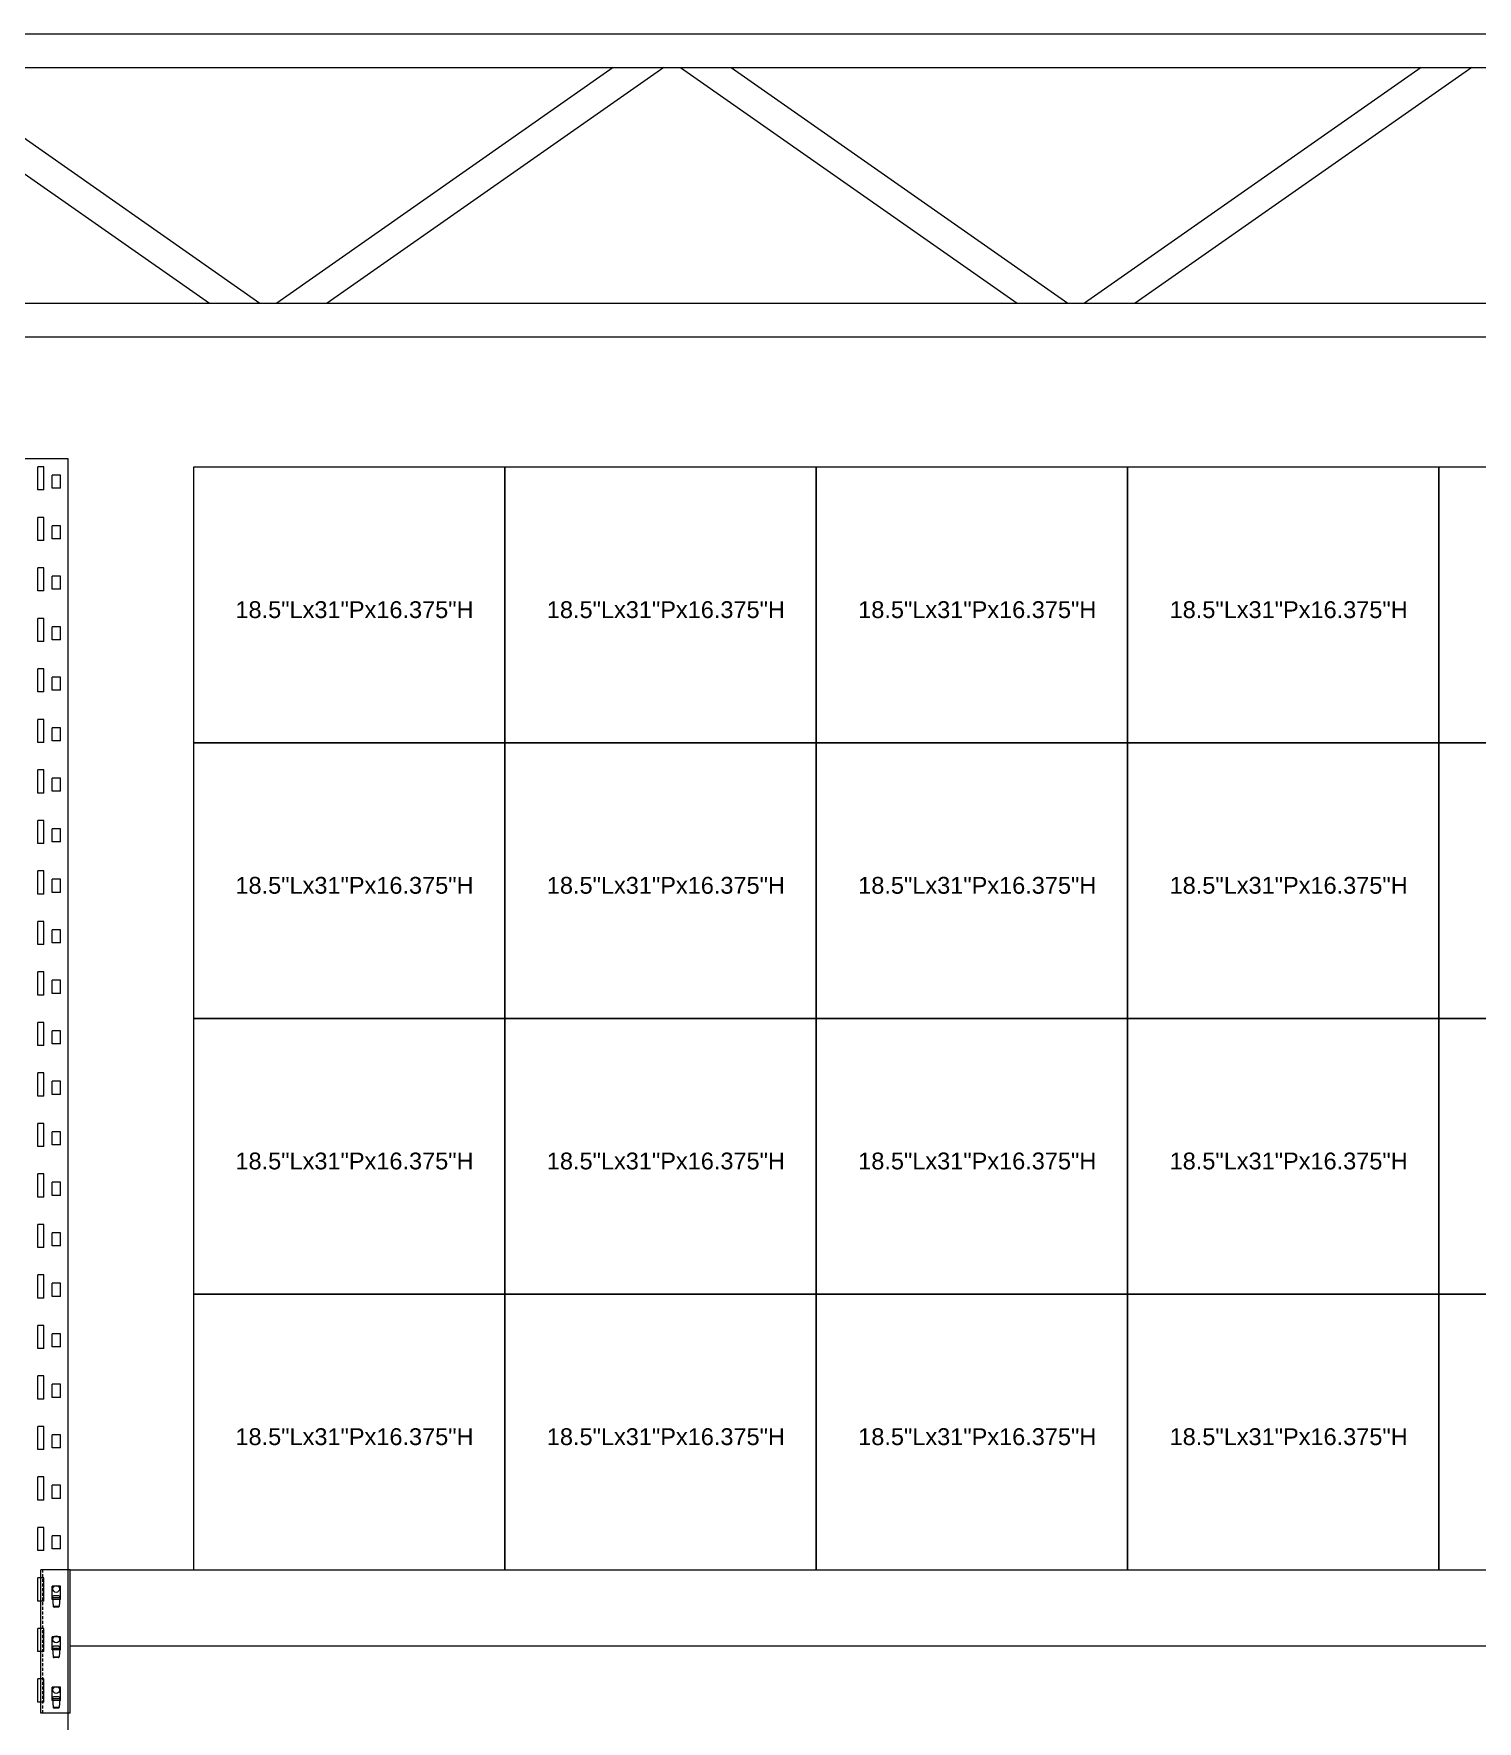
# Model space of a CAD drawing. Header units: inches. Extents: x 2743 to 10591, y -1604 to 5792.
# Drawn here: x 10295.3 to 10381.1, y 3869.7 to 3969.9 of the extents above; entities that cross this region are included whole.
import ezdxf

# ---------------------------------------------------------------- set-up
doc = ezdxf.new("R2010")
doc.units = ezdxf.units.IN
doc.header["$LTSCALE"] = 0.1875
doc.header["$MEASUREMENT"] = 0
doc.linetypes.add('HIDDEN', pattern=[9.525, 6.35, -3.175])
for name, color, linetype, lineweight in [('30 Batiment', 253, 'Continuous', 13), ('32 Echelle', 160, 'Continuous', 15), ('33 Poutre', 30, 'Continuous', 15), ('34 Plywood', 45, 'Continuous', 13)]:
    doc.layers.add(name, color=color, linetype=linetype, lineweight=lineweight)
doc.styles.add('NOTE', font='', dxfattribs={"height": 4.5})
doc.styles.get('NOTE').set_extended_font_data('SansSerif')

msp = doc.modelspace()

# ---------------------------------------------------------------- linework, layer by layer
at = {"layer": '30 Batiment'}
for p, q in [((10235.28251, 3969.89254), (10575.28251, 3969.89254)), ((10235.28251, 3967.89254), (10575.28251, 3967.89254)), ((10285.78251, 3967.89254), (10305.78251, 3953.89254)), ((10288.78251, 3967.89254), (10308.78251, 3953.89254)), ((10329.78251, 3967.89254), (10309.78251, 3953.89254)), ((10332.78251, 3967.89254), (10312.78251, 3953.89254)), ((10333.78251, 3967.89254), (10353.78251, 3953.89254)), ((10336.78251, 3967.89254), (10356.78251, 3953.89254)), ((10377.78251, 3967.89254), (10357.78251, 3953.89254)), ((10380.78251, 3967.89254), (10360.78251, 3953.89254)), ((10256.28251, 3953.89254), (10554.28251, 3953.89254)), ((10256.28251, 3951.89254), (10554.28251, 3951.89254))]:
    msp.add_line(p, q, dxfattribs=at)
at = {"layer": '32 Echelle'}
for p, q in [((10297.39417, 3944.64254), (10294.14417, 3944.64254)), ((10297.3942, 3704.64254), (10297.39417, 3944.64254)), ((10295.94418, 3944.16754), (10295.59418, 3944.16754)), ((10295.59418, 3942.79254), (10295.59418, 3944.16754)), ((10295.94418, 3942.79254), (10295.94418, 3944.16754)), ((10296.93413, 3943.67254), (10296.43413, 3943.67254)), ((10296.43413, 3942.89254), (10296.43413, 3943.67254)), ((10296.93413, 3942.89254), (10296.93413, 3943.67254)), ((10295.94418, 3942.79254), (10295.59418, 3942.79254)), ((10296.93413, 3942.89254), (10296.43413, 3942.89254)), ((10295.94418, 3941.16754), (10295.59418, 3941.16754)), ((10295.59418, 3939.79254), (10295.59418, 3941.16754)), ((10295.94418, 3939.79254), (10295.94418, 3941.16754)), ((10296.93413, 3940.67254), (10296.43413, 3940.67254)), ((10296.43413, 3939.89254), (10296.43413, 3940.67254)), ((10296.93413, 3939.89254), (10296.93413, 3940.67254)), ((10295.94418, 3939.79254), (10295.59418, 3939.79254)), ((10296.93413, 3939.89254), (10296.43413, 3939.89254)), ((10295.94418, 3938.16754), (10295.59418, 3938.16754)), ((10295.59418, 3936.79254), (10295.59418, 3938.16754)), ((10295.94418, 3936.79254), (10295.94418, 3938.16754)), ((10296.93413, 3937.67254), (10296.43413, 3937.67254)), ((10296.43413, 3936.89254), (10296.43413, 3937.67254)), ((10296.93413, 3936.89254), (10296.93413, 3937.67254)), ((10295.94418, 3936.79254), (10295.59418, 3936.79254)), ((10296.93413, 3936.89254), (10296.43413, 3936.89254)), ((10295.94418, 3935.16754), (10295.59418, 3935.16754)), ((10295.59418, 3933.79254), (10295.59418, 3935.16754)), ((10295.94418, 3933.79254), (10295.94418, 3935.16754)), ((10296.93413, 3934.67254), (10296.43413, 3934.67254)), ((10296.43413, 3933.89254), (10296.43413, 3934.67254)), ((10296.93413, 3933.89254), (10296.93413, 3934.67254)), ((10295.94418, 3933.79254), (10295.59418, 3933.79254)), ((10296.93413, 3933.89254), (10296.43413, 3933.89254)), ((10295.94418, 3932.16754), (10295.59418, 3932.16754)), ((10295.59418, 3930.79254), (10295.59418, 3932.16754)), ((10295.94418, 3930.79254), (10295.94418, 3932.16754)), ((10296.93413, 3931.67254), (10296.43413, 3931.67254)), ((10296.43413, 3930.89254), (10296.43413, 3931.67254)), ((10296.93413, 3930.89254), (10296.93413, 3931.67254)), ((10295.94418, 3930.79254), (10295.59418, 3930.79254)), ((10296.93413, 3930.89254), (10296.43413, 3930.89254)), ((10295.94418, 3929.16754), (10295.59418, 3929.16754)), ((10295.59418, 3927.79254), (10295.59418, 3929.16754)), ((10295.94418, 3927.79254), (10295.94418, 3929.16754)), ((10296.93413, 3928.67254), (10296.43413, 3928.67254)), ((10296.43413, 3927.89254), (10296.43413, 3928.67254)), ((10296.93413, 3927.89254), (10296.93413, 3928.67254)), ((10295.94418, 3927.79254), (10295.59418, 3927.79254)), ((10296.93413, 3927.89254), (10296.43413, 3927.89254)), ((10295.94418, 3926.16754), (10295.59418, 3926.16754)), ((10295.59418, 3924.79254), (10295.59418, 3926.16754)), ((10295.94418, 3924.79254), (10295.94418, 3926.16754)), ((10296.93413, 3925.67254), (10296.43413, 3925.67254)), ((10296.43413, 3924.89254), (10296.43413, 3925.67254)), ((10296.93413, 3924.89254), (10296.93413, 3925.67254)), ((10295.94418, 3924.79254), (10295.59418, 3924.79254)), ((10296.93413, 3924.89254), (10296.43413, 3924.89254)), ((10295.94418, 3923.16754), (10295.59418, 3923.16754)), ((10295.59418, 3921.79254), (10295.59418, 3923.16754)), ((10295.94418, 3921.79254), (10295.94418, 3923.16754)), ((10296.93413, 3922.67254), (10296.43413, 3922.67254)), ((10296.43413, 3921.89254), (10296.43413, 3922.67254)), ((10296.93413, 3921.89254), (10296.93413, 3922.67254)), ((10295.94418, 3921.79254), (10295.59418, 3921.79254)), ((10296.93413, 3921.89254), (10296.43413, 3921.89254)), ((10295.94418, 3920.16754), (10295.59418, 3920.16754)), ((10295.59418, 3918.79254), (10295.59418, 3920.16754)), ((10295.94418, 3918.79254), (10295.94418, 3920.16754)), ((10296.93413, 3919.67254), (10296.43413, 3919.67254)), ((10296.43413, 3918.89254), (10296.43413, 3919.67254)), ((10296.93413, 3918.89254), (10296.93413, 3919.67254)), ((10295.94418, 3918.79254), (10295.59418, 3918.79254)), ((10296.93413, 3918.89254), (10296.43413, 3918.89254)), ((10295.94418, 3917.16754), (10295.59418, 3917.16754)), ((10295.59418, 3915.79254), (10295.59418, 3917.16754)), ((10295.94418, 3915.79254), (10295.94418, 3917.16754)), ((10296.93413, 3916.67254), (10296.43413, 3916.67254)), ((10296.43413, 3915.89254), (10296.43413, 3916.67254)), ((10296.93413, 3915.89254), (10296.93413, 3916.67254)), ((10295.94418, 3915.79254), (10295.59418, 3915.79254)), ((10296.93413, 3915.89254), (10296.43413, 3915.89254)), ((10295.94418, 3914.16754), (10295.59418, 3914.16754)), ((10295.59418, 3912.79254), (10295.59418, 3914.16754)), ((10295.94418, 3912.79254), (10295.94418, 3914.16754)), ((10296.93414, 3913.67254), (10296.43414, 3913.67254)), ((10296.43414, 3912.89254), (10296.43414, 3913.67254)), ((10296.93414, 3912.89254), (10296.93414, 3913.67254)), ((10295.94418, 3912.79254), (10295.59418, 3912.79254)), ((10296.93414, 3912.89254), (10296.43414, 3912.89254)), ((10295.94418, 3911.16754), (10295.59418, 3911.16754)), ((10295.59418, 3909.79254), (10295.59418, 3911.16754)), ((10295.94418, 3909.79254), (10295.94418, 3911.16754)), ((10296.93414, 3910.67254), (10296.43414, 3910.67254)), ((10296.43414, 3909.89254), (10296.43414, 3910.67254)), ((10296.93414, 3909.89254), (10296.93414, 3910.67254)), ((10295.94418, 3909.79254), (10295.59418, 3909.79254)), ((10296.93414, 3909.89254), (10296.43414, 3909.89254)), ((10295.94418, 3908.16754), (10295.59418, 3908.16754)), ((10295.59418, 3906.79254), (10295.59418, 3908.16754)), ((10295.94418, 3906.79254), (10295.94418, 3908.16754)), ((10296.93414, 3907.67254), (10296.43414, 3907.67254)), ((10296.43414, 3906.89254), (10296.43414, 3907.67254)), ((10296.93414, 3906.89254), (10296.93414, 3907.67254)), ((10295.94418, 3906.79254), (10295.59418, 3906.79254)), ((10296.93414, 3906.89254), (10296.43414, 3906.89254)), ((10295.94418, 3905.16754), (10295.59418, 3905.16754)), ((10295.59418, 3903.79254), (10295.59418, 3905.16754)), ((10295.94418, 3903.79254), (10295.94418, 3905.16754)), ((10296.93414, 3904.67254), (10296.43414, 3904.67254)), ((10296.43414, 3903.89254), (10296.43414, 3904.67254)), ((10296.93414, 3903.89254), (10296.93414, 3904.67254)), ((10295.94418, 3903.79254), (10295.59418, 3903.79254)), ((10296.93414, 3903.89254), (10296.43414, 3903.89254)), ((10295.94418, 3902.16754), (10295.59418, 3902.16754)), ((10295.59418, 3900.79254), (10295.59418, 3902.16754)), ((10295.94418, 3900.79254), (10295.94418, 3902.16754)), ((10296.93414, 3901.67254), (10296.43414, 3901.67254)), ((10296.43414, 3900.89254), (10296.43414, 3901.67254)), ((10296.93414, 3900.89254), (10296.93414, 3901.67254)), ((10295.94418, 3900.79254), (10295.59418, 3900.79254)), ((10296.93414, 3900.89254), (10296.43414, 3900.89254)), ((10295.94418, 3899.16754), (10295.59418, 3899.16754)), ((10295.59418, 3897.79254), (10295.59418, 3899.16754)), ((10295.94418, 3897.79254), (10295.94418, 3899.16754)), ((10296.93414, 3898.67254), (10296.43414, 3898.67254)), ((10296.43414, 3897.89254), (10296.43414, 3898.67254)), ((10296.93414, 3897.89254), (10296.93414, 3898.67254)), ((10295.94418, 3897.79254), (10295.59418, 3897.79254)), ((10296.93414, 3897.89254), (10296.43414, 3897.89254)), ((10295.94418, 3896.16754), (10295.59418, 3896.16754)), ((10295.59418, 3894.79254), (10295.59418, 3896.16754)), ((10295.94418, 3894.79254), (10295.94418, 3896.16754)), ((10296.93414, 3895.67254), (10296.43414, 3895.67254)), ((10296.43414, 3894.89254), (10296.43414, 3895.67254)), ((10296.93414, 3894.89254), (10296.93414, 3895.67254)), ((10295.94418, 3894.79254), (10295.59418, 3894.79254)), ((10296.93414, 3894.89254), (10296.43414, 3894.89254)), ((10295.94418, 3893.16754), (10295.59418, 3893.16754)), ((10295.59418, 3891.79254), (10295.59418, 3893.16754)), ((10295.94418, 3891.79254), (10295.94418, 3893.16754)), ((10296.93414, 3892.67254), (10296.43414, 3892.67254)), ((10296.43414, 3891.89254), (10296.43414, 3892.67254)), ((10296.93414, 3891.89254), (10296.93414, 3892.67254)), ((10295.94418, 3891.79254), (10295.59418, 3891.79254)), ((10296.93414, 3891.89254), (10296.43414, 3891.89254)), ((10295.94418, 3890.16754), (10295.59418, 3890.16754)), ((10295.59418, 3888.79254), (10295.59418, 3890.16754)), ((10295.94418, 3888.79254), (10295.94418, 3890.16754)), ((10296.93414, 3889.67254), (10296.43414, 3889.67254)), ((10296.43414, 3888.89254), (10296.43414, 3889.67254)), ((10296.93414, 3888.89254), (10296.93414, 3889.67254)), ((10295.94418, 3888.79254), (10295.59418, 3888.79254)), ((10296.93414, 3888.89254), (10296.43414, 3888.89254)), ((10295.94418, 3887.16754), (10295.59418, 3887.16754)), ((10295.59418, 3885.79254), (10295.59418, 3887.16754)), ((10295.94418, 3885.79254), (10295.94418, 3887.16754)), ((10296.93414, 3886.67254), (10296.43414, 3886.67254)), ((10296.43414, 3885.89254), (10296.43414, 3886.67254)), ((10296.93414, 3885.89254), (10296.93414, 3886.67254)), ((10295.94418, 3885.79254), (10295.59418, 3885.79254)), ((10296.93414, 3885.89254), (10296.43414, 3885.89254)), ((10295.94418, 3884.16754), (10295.59418, 3884.16754)), ((10295.59418, 3882.79254), (10295.59418, 3884.16754)), ((10295.94418, 3882.79254), (10295.94418, 3884.16754)), ((10296.93414, 3883.67254), (10296.43414, 3883.67254)), ((10296.43414, 3882.89254), (10296.43414, 3883.67254)), ((10296.93414, 3882.89254), (10296.93414, 3883.67254)), ((10295.94418, 3882.79254), (10295.59418, 3882.79254)), ((10296.93414, 3882.89254), (10296.43414, 3882.89254)), ((10295.94418, 3881.16754), (10295.59418, 3881.16754)), ((10295.59418, 3879.79254), (10295.59418, 3881.16754)), ((10295.94418, 3879.79254), (10295.94418, 3881.16754)), ((10296.93414, 3880.67254), (10296.43414, 3880.67254)), ((10296.43414, 3879.89254), (10296.43414, 3880.67254)), ((10296.93414, 3879.89254), (10296.93414, 3880.67254)), ((10295.94418, 3879.79254), (10295.59418, 3879.79254)), ((10296.93414, 3879.89254), (10296.43414, 3879.89254)), ((10295.94418, 3878.16754), (10295.59418, 3878.16754)), ((10295.59418, 3876.79254), (10295.59418, 3878.16754)), ((10295.94418, 3876.79254), (10295.94418, 3878.16754)), ((10296.93414, 3877.67254), (10296.43414, 3877.67254)), ((10296.43414, 3876.89254), (10296.43414, 3877.67254)), ((10296.93414, 3876.89254), (10296.93414, 3877.67254)), ((10295.94418, 3876.79254), (10295.59418, 3876.79254)), ((10296.93414, 3876.89254), (10296.43414, 3876.89254)), ((10295.94418, 3875.16754), (10295.59418, 3875.16754)), ((10295.59418, 3873.79254), (10295.59418, 3875.16754)), ((10295.94418, 3873.79254), (10295.94418, 3875.16754)), ((10296.93414, 3874.67254), (10296.43414, 3874.67254)), ((10296.43414, 3873.89254), (10296.43414, 3874.67254)), ((10296.93414, 3873.89254), (10296.93414, 3874.67254)), ((10295.94418, 3873.79254), (10295.59418, 3873.79254)), ((10296.93414, 3873.89254), (10296.43414, 3873.89254)), ((10295.94418, 3872.16754), (10295.59418, 3872.16754)), ((10295.59418, 3870.79254), (10295.59418, 3872.16754)), ((10295.94418, 3870.79254), (10295.94418, 3872.16754)), ((10296.93414, 3871.67254), (10296.43414, 3871.67254)), ((10296.43414, 3870.89254), (10296.43414, 3871.67254)), ((10296.93414, 3870.89254), (10296.93414, 3871.67254)), ((10295.94418, 3870.79254), (10295.59418, 3870.79254)), ((10296.93414, 3870.89254), (10296.43414, 3870.89254))]:
    msp.add_line(p, q, dxfattribs=at)
at = {"layer": '33 Poutre'}
for p, q in [((10297.51947, 3878.64254), (10295.76947, 3878.64254)), ((10295.76947, 3870.14254), (10295.76947, 3878.64254)), ((10297.51947, 3878.64254), (10295.76947, 3878.64254)), ((10295.76947, 3878.16598), (10295.76947, 3878.64254)), ((10297.51947, 3870.14254), (10297.51947, 3878.64254)), ((10297.51947, 3870.14254), (10297.51947, 3878.64254)), ((10297.51947, 3878.64254), (10441.64447, 3878.64254)), ((10295.76947, 3870.14254), (10295.76947, 3878.16598)), ((10296.46665, 3876.98254), (10296.46665, 3877.04504)), ((10296.46665, 3876.98254), (10296.46665, 3877.04504)), ((10296.46665, 3876.98254), (10296.46665, 3877.04504)), ((10296.46665, 3876.98254), (10296.46665, 3877.04504)), ((10296.90165, 3876.98254), (10296.46665, 3876.98254)), ((10296.46665, 3876.98254), (10296.5068, 3876.47583)), ((10296.90165, 3876.98254), (10296.46665, 3876.98254)), ((10296.46665, 3876.98254), (10296.5068, 3876.47583)), ((10296.90165, 3876.98254), (10296.46665, 3876.98254)), ((10296.46665, 3876.98254), (10296.5068, 3876.47583)), ((10296.90165, 3876.98254), (10296.46665, 3876.98254)), ((10296.46665, 3876.98254), (10296.5068, 3876.47583)), ((10296.46903, 3876.98254), (10296.5068, 3876.50583)), ((10296.46903, 3876.98254), (10296.5068, 3876.50583)), ((10296.46903, 3876.98254), (10296.5068, 3876.50583)), ((10296.46903, 3876.98254), (10296.5068, 3876.50583)), ((10296.83915, 3877.10754), (10296.52915, 3877.10754)), ((10296.83915, 3877.10754), (10296.52915, 3877.10754)), ((10296.83915, 3877.10754), (10296.52915, 3877.10754)), ((10296.83915, 3877.10754), (10296.52915, 3877.10754)), ((10296.81465, 3876.46254), (10296.55365, 3876.46254)), ((10296.81465, 3876.46254), (10296.55365, 3876.46254)), ((10296.81465, 3876.46254), (10296.55365, 3876.46254)), ((10296.81465, 3876.46254), (10296.55365, 3876.46254)), ((10296.81465, 3876.43254), (10296.55365, 3876.43254)), ((10296.81465, 3876.43254), (10296.55365, 3876.43254)), ((10296.81465, 3876.43254), (10296.55365, 3876.43254)), ((10296.81465, 3876.43254), (10296.55365, 3876.43254)), ((10296.89928, 3876.98254), (10296.86151, 3876.50583)), ((10296.90165, 3876.98254), (10296.86151, 3876.47583)), ((10296.90165, 3876.98254), (10296.86151, 3876.47583)), ((10296.89928, 3876.98254), (10296.86151, 3876.50583)), ((10296.89928, 3876.98254), (10296.86151, 3876.50583)), ((10296.90165, 3876.98254), (10296.86151, 3876.47583)), ((10296.90165, 3876.98254), (10296.86151, 3876.47583)), ((10296.89928, 3876.98254), (10296.86151, 3876.50583)), ((10296.90165, 3876.98254), (10296.90165, 3877.04504)), ((10296.90165, 3876.98254), (10296.90165, 3877.04504)), ((10296.90165, 3876.98254), (10296.90165, 3877.04504)), ((10296.90165, 3876.98254), (10296.90165, 3877.04504)), ((10296.46665, 3873.98254), (10296.46665, 3874.04504)), ((10296.46665, 3873.98254), (10296.46665, 3874.04504)), ((10296.46665, 3873.98254), (10296.46665, 3874.04504)), ((10296.46665, 3873.98254), (10296.46665, 3874.04504)), ((10296.90165, 3873.98254), (10296.46665, 3873.98254)), ((10296.46665, 3873.98254), (10296.5068, 3873.47583)), ((10296.90165, 3873.98254), (10296.46665, 3873.98254)), ((10296.46665, 3873.98254), (10296.5068, 3873.47583)), ((10296.90165, 3873.98254), (10296.46665, 3873.98254)), ((10296.46665, 3873.98254), (10296.5068, 3873.47583)), ((10296.90165, 3873.98254), (10296.46665, 3873.98254)), ((10296.46665, 3873.98254), (10296.5068, 3873.47583)), ((10296.46903, 3873.98254), (10296.5068, 3873.50583)), ((10296.46903, 3873.98254), (10296.5068, 3873.50583)), ((10296.46903, 3873.98254), (10296.5068, 3873.50583)), ((10296.46903, 3873.98254), (10296.5068, 3873.50583)), ((10296.83915, 3874.10754), (10296.52915, 3874.10754)), ((10296.83915, 3874.10754), (10296.52915, 3874.10754)), ((10296.83915, 3874.10754), (10296.52915, 3874.10754)), ((10296.83915, 3874.10754), (10296.52915, 3874.10754)), ((10296.81465, 3873.46254), (10296.55365, 3873.46254)), ((10296.81465, 3873.46254), (10296.55365, 3873.46254)), ((10296.81465, 3873.46254), (10296.55365, 3873.46254)), ((10296.81465, 3873.46254), (10296.55365, 3873.46254)), ((10296.81465, 3873.43254), (10296.55365, 3873.43254)), ((10296.81465, 3873.43254), (10296.55365, 3873.43254)), ((10296.81465, 3873.43254), (10296.55365, 3873.43254)), ((10296.81465, 3873.43254), (10296.55365, 3873.43254)), ((10296.89928, 3873.98254), (10296.86151, 3873.50583)), ((10296.90165, 3873.98254), (10296.86151, 3873.47583)), ((10296.90165, 3873.98254), (10296.86151, 3873.47583)), ((10296.89928, 3873.98254), (10296.86151, 3873.50583)), ((10296.89928, 3873.98254), (10296.86151, 3873.50583)), ((10296.90165, 3873.98254), (10296.86151, 3873.47583)), ((10296.90165, 3873.98254), (10296.86151, 3873.47583)), ((10296.89928, 3873.98254), (10296.86151, 3873.50583)), ((10296.90165, 3873.98254), (10296.90165, 3874.04504)), ((10296.90165, 3873.98254), (10296.90165, 3874.04504)), ((10296.90165, 3873.98254), (10296.90165, 3874.04504)), ((10296.90165, 3873.98254), (10296.90165, 3874.04504)), ((10297.51947, 3874.14254), (10441.64447, 3874.14254)), ((10296.46665, 3870.98254), (10296.46665, 3871.04504)), ((10296.46665, 3870.98254), (10296.46665, 3871.04504)), ((10296.90165, 3870.98254), (10296.46665, 3870.98254)), ((10296.46665, 3870.98254), (10296.5068, 3870.47583)), ((10296.90165, 3870.98254), (10296.46665, 3870.98254)), ((10296.46665, 3870.98254), (10296.5068, 3870.47583)), ((10296.46903, 3870.98254), (10296.5068, 3870.50583)), ((10296.46903, 3870.98254), (10296.5068, 3870.50583)), ((10296.83915, 3871.10754), (10296.52915, 3871.10754)), ((10296.83915, 3871.10754), (10296.52915, 3871.10754)), ((10296.81465, 3870.46254), (10296.55365, 3870.46254)), ((10296.81465, 3870.46254), (10296.55365, 3870.46254)), ((10296.81465, 3870.43254), (10296.55365, 3870.43254)), ((10296.81465, 3870.43254), (10296.55365, 3870.43254)), ((10296.90165, 3870.98254), (10296.86151, 3870.47583)), ((10296.89928, 3870.98254), (10296.86151, 3870.50583)), ((10296.90165, 3870.98254), (10296.86151, 3870.47583)), ((10296.89928, 3870.98254), (10296.86151, 3870.50583)), ((10296.90165, 3870.98254), (10296.90165, 3871.04504)), ((10296.90165, 3870.98254), (10296.90165, 3871.04504)), ((10297.51947, 3870.14254), (10295.76947, 3870.14254)), ((10297.51947, 3870.14254), (10295.76947, 3870.14254))]:
    msp.add_line(p, q, dxfattribs=at)
at = {"layer": '33 Poutre', "linetype": 'HIDDEN', "ltscale": 0.15}
for p, q in [((10295.88847, 3870.14254), (10295.88847, 3878.64254)), ((10297.40047, 3870.14254), (10297.40047, 3878.64254))]:
    msp.add_line(p, q, dxfattribs=at)
at = {"layer": '33 Poutre'}
for centre in [(10296.68415, 3877.51754), (10296.68415, 3877.51754), (10296.68415, 3874.51754), (10296.68415, 3874.51754), (10296.68415, 3871.51754), (10296.68415, 3871.51754)]:
    msp.add_circle(centre, 0.205, dxfattribs=at)
for centre, radius, start, end in [((10296.52915, 3877.04504), 0.0625, 90, 180), ((10296.52915, 3877.04504), 0.0625, 90, 180), ((10296.52915, 3877.04504), 0.0625, 90, 180), ((10296.52915, 3877.04504), 0.0625, 90, 180), ((10296.55365, 3876.50954), 0.047, 184.5300839, 270), ((10296.55365, 3876.50954), 0.047, 184.5300839, 270), ((10296.55365, 3876.50954), 0.047, 184.5300839, 270), ((10296.55365, 3876.50954), 0.047, 184.5300839, 270), ((10296.55365, 3876.47954), 0.047, 184.5300839, 270), ((10296.55365, 3876.47954), 0.047, 184.5300839, 270), ((10296.55365, 3876.47954), 0.047, 184.5300839, 270), ((10296.55365, 3876.47954), 0.047, 184.5300839, 270), ((10296.81465, 3876.50954), 0.047, 270, 355.4699161), ((10296.81465, 3876.50954), 0.047, 270, 355.4699161), ((10296.81465, 3876.50954), 0.047, 270, 355.4699161), ((10296.81465, 3876.50954), 0.047, 270, 355.4699161), ((10296.81465, 3876.47954), 0.047, 270, 355.4699161), ((10296.81465, 3876.47954), 0.047, 270, 355.4699161), ((10296.81465, 3876.47954), 0.047, 270, 355.4699161), ((10296.81465, 3876.47954), 0.047, 270, 355.4699161), ((10296.83915, 3877.04504), 0.0625, 0, 90), ((10296.83915, 3877.04504), 0.0625, 0, 90), ((10296.83915, 3877.04504), 0.0625, 0, 90), ((10296.83915, 3877.04504), 0.0625, 0, 90), ((10296.52915, 3874.04504), 0.0625, 90, 180), ((10296.52915, 3874.04504), 0.0625, 90, 180), ((10296.52915, 3874.04504), 0.0625, 90, 180), ((10296.52915, 3874.04504), 0.0625, 90, 180), ((10296.55365, 3873.50954), 0.047, 184.5300839, 270), ((10296.55365, 3873.50954), 0.047, 184.5300839, 270), ((10296.55365, 3873.50954), 0.047, 184.5300839, 270), ((10296.55365, 3873.50954), 0.047, 184.5300839, 270), ((10296.55365, 3873.47954), 0.047, 184.5300839, 270), ((10296.55365, 3873.47954), 0.047, 184.5300839, 270), ((10296.55365, 3873.47954), 0.047, 184.5300839, 270), ((10296.55365, 3873.47954), 0.047, 184.5300839, 270), ((10296.81465, 3873.50954), 0.047, 270, 355.4699161), ((10296.81465, 3873.50954), 0.047, 270, 355.4699161), ((10296.81465, 3873.50954), 0.047, 270, 355.4699161), ((10296.81465, 3873.50954), 0.047, 270, 355.4699161), ((10296.81465, 3873.47954), 0.047, 270, 355.4699161), ((10296.81465, 3873.47954), 0.047, 270, 355.4699161), ((10296.81465, 3873.47954), 0.047, 270, 355.4699161), ((10296.81465, 3873.47954), 0.047, 270, 355.4699161), ((10296.83915, 3874.04504), 0.0625, 0, 90), ((10296.83915, 3874.04504), 0.0625, 0, 90), ((10296.83915, 3874.04504), 0.0625, 0, 90), ((10296.83915, 3874.04504), 0.0625, 0, 90), ((10296.52915, 3871.04504), 0.0625, 90, 180), ((10296.52915, 3871.04504), 0.0625, 90, 180), ((10296.55365, 3870.50954), 0.047, 184.5300839, 270), ((10296.55365, 3870.50954), 0.047, 184.5300839, 270), ((10296.55365, 3870.47954), 0.047, 184.5300839, 270), ((10296.55365, 3870.47954), 0.047, 184.5300839, 270), ((10296.81465, 3870.50954), 0.047, 270, 355.4699161), ((10296.81465, 3870.50954), 0.047, 270, 355.4699161), ((10296.81465, 3870.47954), 0.047, 270, 355.4699161), ((10296.81465, 3870.47954), 0.047, 270, 355.4699161), ((10296.83915, 3871.04504), 0.0625, 0, 90), ((10296.83915, 3871.04504), 0.0625, 0, 90)]:
    msp.add_arc(centre, radius, start, end, dxfattribs=at)
at = {"layer": '34 Plywood'}
for p, q in [((10323.33197, 3944.14254), (10304.83197, 3944.14254)), ((10304.83197, 3944.14254), (10304.83197, 3927.76754)), ((10341.83197, 3944.14254), (10323.33197, 3944.14254)), ((10323.33197, 3944.14254), (10323.33197, 3927.76754)), ((10323.33197, 3927.76754), (10323.33197, 3944.14254)), ((10360.33197, 3944.14254), (10341.83197, 3944.14254)), ((10341.83197, 3944.14254), (10341.83197, 3927.76754)), ((10341.83197, 3927.76754), (10341.83197, 3944.14254)), ((10378.83197, 3944.14254), (10360.33197, 3944.14254)), ((10360.33197, 3944.14254), (10360.33197, 3927.76754)), ((10360.33197, 3927.76754), (10360.33197, 3944.14254)), ((10397.33197, 3944.14254), (10378.83197, 3944.14254)), ((10378.83197, 3944.14254), (10378.83197, 3927.76754)), ((10378.83197, 3927.76754), (10378.83197, 3944.14254)), ((10323.33197, 3927.76754), (10304.83197, 3927.76754)), ((10304.83197, 3927.76754), (10304.83197, 3911.39254)), ((10304.83197, 3927.76754), (10323.33197, 3927.76754)), ((10341.83197, 3927.76754), (10323.33197, 3927.76754)), ((10323.33197, 3927.76754), (10323.33197, 3911.39254)), ((10323.33197, 3911.39254), (10323.33197, 3927.76754)), ((10323.33197, 3927.76754), (10341.83197, 3927.76754)), ((10360.33197, 3927.76754), (10341.83197, 3927.76754)), ((10341.83197, 3927.76754), (10341.83197, 3911.39254)), ((10341.83197, 3911.39254), (10341.83197, 3927.76754)), ((10341.83197, 3927.76754), (10360.33197, 3927.76754)), ((10378.83197, 3927.76754), (10360.33197, 3927.76754)), ((10360.33197, 3927.76754), (10360.33197, 3911.39254)), ((10360.33197, 3911.39254), (10360.33197, 3927.76754)), ((10360.33197, 3927.76754), (10378.83197, 3927.76754)), ((10397.33197, 3927.76754), (10378.83197, 3927.76754)), ((10378.83197, 3927.76754), (10378.83197, 3911.39254)), ((10378.83197, 3911.39254), (10378.83197, 3927.76754)), ((10378.83197, 3927.76754), (10397.33197, 3927.76754)), ((10323.33197, 3911.39254), (10304.83197, 3911.39254)), ((10304.83197, 3911.39254), (10304.83197, 3895.01754)), ((10304.83197, 3911.39254), (10323.33197, 3911.39254)), ((10341.83197, 3911.39254), (10323.33197, 3911.39254)), ((10323.33197, 3911.39254), (10323.33197, 3895.01754)), ((10323.33197, 3895.01754), (10323.33197, 3911.39254)), ((10323.33197, 3911.39254), (10341.83197, 3911.39254)), ((10360.33197, 3911.39254), (10341.83197, 3911.39254)), ((10341.83197, 3911.39254), (10341.83197, 3895.01754)), ((10341.83197, 3895.01754), (10341.83197, 3911.39254)), ((10341.83197, 3911.39254), (10360.33197, 3911.39254)), ((10378.83197, 3911.39254), (10360.33197, 3911.39254)), ((10360.33197, 3911.39254), (10360.33197, 3895.01754)), ((10360.33197, 3895.01754), (10360.33197, 3911.39254)), ((10360.33197, 3911.39254), (10378.83197, 3911.39254)), ((10397.33197, 3911.39254), (10378.83197, 3911.39254)), ((10378.83197, 3911.39254), (10378.83197, 3895.01754)), ((10378.83197, 3895.01754), (10378.83197, 3911.39254)), ((10378.83197, 3911.39254), (10397.33197, 3911.39254)), ((10323.33197, 3895.01754), (10304.83197, 3895.01754)), ((10304.83197, 3895.01754), (10304.83197, 3878.64254)), ((10304.83197, 3895.01754), (10323.33197, 3895.01754)), ((10341.83197, 3895.01754), (10323.33197, 3895.01754)), ((10323.33197, 3895.01754), (10323.33197, 3878.64254)), ((10323.33197, 3878.64254), (10323.33197, 3895.01754)), ((10323.33197, 3895.01754), (10341.83197, 3895.01754)), ((10360.33197, 3895.01754), (10341.83197, 3895.01754)), ((10341.83197, 3895.01754), (10341.83197, 3878.64254)), ((10341.83197, 3878.64254), (10341.83197, 3895.01754)), ((10341.83197, 3895.01754), (10360.33197, 3895.01754)), ((10378.83197, 3895.01754), (10360.33197, 3895.01754)), ((10360.33197, 3895.01754), (10360.33197, 3878.64254)), ((10360.33197, 3878.64254), (10360.33197, 3895.01754)), ((10360.33197, 3895.01754), (10378.83197, 3895.01754)), ((10397.33197, 3895.01754), (10378.83197, 3895.01754)), ((10378.83197, 3895.01754), (10378.83197, 3878.64254)), ((10378.83197, 3878.64254), (10378.83197, 3895.01754)), ((10378.83197, 3895.01754), (10397.33197, 3895.01754)), ((10304.83197, 3878.64254), (10323.33197, 3878.64254)), ((10323.33197, 3878.64254), (10341.83197, 3878.64254)), ((10341.83197, 3878.64254), (10360.33197, 3878.64254)), ((10360.33197, 3878.64254), (10378.83197, 3878.64254)), ((10378.83197, 3878.64254), (10397.33197, 3878.64254))]:
    msp.add_line(p, q, dxfattribs=at)

# ---------------------------------------------------------------- texts
at = {"layer": '34 Plywood', "char_height": 1, "attachment_point": 1, "style": 'NOTE'}
for insert in [(10307.33307, 3936.18437), (10325.83307, 3936.18437), (10344.33307, 3936.18437), (10362.83307, 3936.18437), (10307.33307, 3919.80937), (10325.83307, 3919.80937), (10344.33307, 3919.80937), (10362.83307, 3919.80937), (10307.33307, 3903.43437), (10325.83307, 3903.43437), (10344.33307, 3903.43437), (10362.83307, 3903.43437), (10307.33307, 3887.05937), (10325.83307, 3887.05937), (10344.33307, 3887.05937), (10362.83307, 3887.05937)]:
    msp.add_mtext_dynamic_manual_height_columns('18.5"Lx31"Px16.375"H', width=10.4862205, gutter_width=22.5, heights=[0], dxfattribs=dict(at, insert=insert))

doc.saveas('drawing.dxf')
